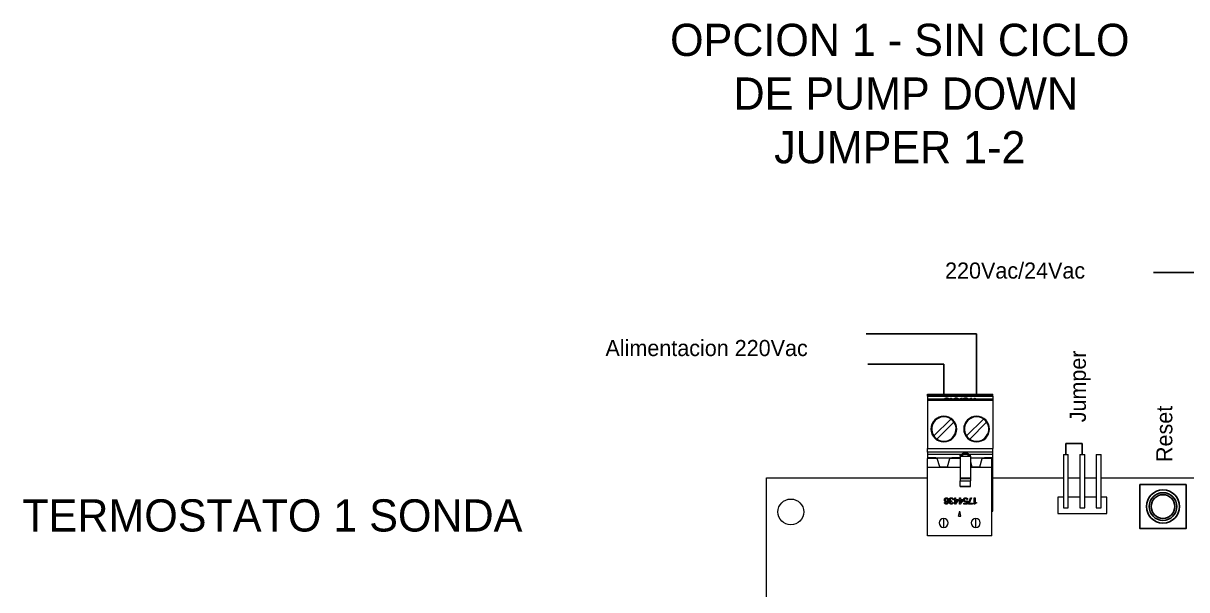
# Model space of a CAD drawing. Header units: millimetres. Extents: x 145 to 1488, y 403 to 626.
# Drawn here: x 793.6 to 974.2, y 536.2 to 624.1 of the extents above; entities that cross this region are included whole.
import ezdxf

# ---------------------------------------------------------------- set-up
doc = ezdxf.new("R2010")
doc.units = ezdxf.units.MM
doc.layers.add('TANGENT EDGES', color=7, linetype='Continuous', lineweight=0)
doc.layers.add('VISIBLE', color=7, linetype='Continuous', lineweight=0)

msp = doc.modelspace()

# ---------------------------------------------------------------- linework, layer by layer
for p, q in [((981.73, 585.46), (969.02, 585.46)), ((941.57, 575.94), (924.42, 575.94)), ((941.57, 566.57), (941.57, 575.94)), ((936.49, 571.2), (924.66, 571.2)), ((936.49, 566.57), (936.49, 571.2)), ((955.43, 557.17), (955.43, 558.89)), ((955.43, 558.89), (957.97, 558.89)), ((957.97, 558.89), (957.97, 557.17))]:
    msp.add_line(p, q)
msp.add_lwpolyline([(966.92, 552.52), (966.92, 545.69), (974.1, 545.69), (974.1, 552.52)], close=True)
for radius in [2.58, 2.15, 1.84]:
    msp.add_circle((970.51, 549.11), radius)
at = {"layer": 'TANGENT EDGES'}
for p, q in [((933.95, 566.37), (944.11, 566.37)), ((933.95, 565.77), (944.11, 565.77)), ((944.11, 565.57), (933.95, 565.57)), ((936.78, 565.8), (936.78, 565.79)), ((936.94, 565.94), (936.94, 565.93)), ((936.94, 565.88), (936.94, 565.87)), ((937.05, 565.8), (937.05, 565.79)), ((937.12, 565.93), (937.12, 565.9)), ((937.14, 565.87), (937.14, 565.79)), ((938.26, 565.8), (938.26, 565.79)), ((938.4, 565.94), (938.4, 565.93)), ((938.53, 565.8), (938.53, 565.79)), ((939.65, 565.93), (939.65, 565.85)), ((939.74, 565.86), (939.74, 565.83)), ((939.89, 565.94), (939.89, 565.93)), ((939.89, 565.85), (939.89, 565.83)), ((940.09, 565.93), (940.09, 565.9)), ((933.95, 558.14), (944.11, 558.14)), ((939.03, 557.14), (939.47, 557.14)), ((940.18, 557.14), (940.63, 557.14)), ((939.03, 553.11), (940.63, 553.11)), ((939.03, 552.29), (940.63, 552.29)), ((936.45, 547.27), (936.45, 545.87)), ((941.45, 545.87), (941.45, 547.27))]:
    msp.add_line(p, q, dxfattribs=at)
for centre, start, end in [((936.45, 546.57), 90, 270), ((936.45, 546.57), 270, 90), ((941.45, 546.57), 90, 270), ((941.45, 546.57), 270, 90)]:
    msp.add_arc(centre, 0.7, start, end, dxfattribs=at)
at = {"layer": 'VISIBLE'}
for p, q in [((933.95, 566.37), (933.95, 566.57)), ((933.95, 566.57), (944.11, 566.57)), ((933.95, 566.27), (933.95, 566.37)), ((933.95, 566.27), (933.95, 565.79)), ((933.95, 566.27), (944.11, 566.27)), ((944.11, 565.79), (933.95, 565.79)), ((933.95, 565.77), (933.95, 565.79)), ((933.95, 565.77), (933.95, 565.57)), ((933.95, 565.57), (933.95, 558.14)), ((936.7, 565.79), (936.69, 565.79)), ((936.72, 565.85), (936.72, 565.79)), ((936.73, 565.86), (936.73, 565.85)), ((937.21, 565.9), (937.08, 565.9)), ((937.1, 565.83), (937.1, 565.79)), ((937.52, 565.79), (937.52, 565.94)), ((937.52, 565.94), (937.65, 565.94)), ((937.65, 565.84), (937.52, 565.84)), ((937.65, 565.94), (937.65, 565.81)), ((937.65, 565.81), (937.65, 565.79)), ((937.88, 565.82), (937.88, 565.8)), ((938.21, 565.86), (938.21, 565.79)), ((938.58, 565.86), (938.58, 565.79)), ((938.83, 565.79), (939.17, 565.94)), ((938.83, 565.79), (938.83, 565.79)), ((939.31, 565.94), (938.95, 565.79)), ((938.95, 565.79), (938.95, 565.79)), ((938.95, 565.79), (939.44, 565.79)), ((939.17, 565.94), (939.17, 565.88)), ((939.17, 565.94), (939.31, 565.94)), ((939.44, 565.79), (939.44, 565.79)), ((939.61, 565.79), (939.61, 565.79)), ((939.61, 565.79), (940.01, 565.79)), ((939.69, 565.89), (939.69, 565.84)), ((940.01, 565.79), (940.03, 565.84)), ((940.01, 565.79), (940.01, 565.79)), ((940.03, 565.84), (940.03, 565.79)), ((940.06, 565.86), (940.06, 565.79)), ((940.06, 565.86), (940.16, 565.86)), ((940.19, 565.9), (940.07, 565.9)), ((940.16, 565.86), (940.13, 565.79)), ((940.31, 565.79), (940.66, 565.94)), ((940.31, 565.79), (940.31, 565.79)), ((940.79, 565.94), (940.44, 565.79)), ((940.44, 565.79), (940.93, 565.79)), ((940.44, 565.79), (940.44, 565.79)), ((940.66, 565.94), (940.66, 565.88)), ((940.66, 565.94), (940.79, 565.94)), ((940.93, 565.79), (940.93, 565.79)), ((941.23, 565.94), (941.36, 565.94)), ((941.23, 565.79), (941.23, 565.94)), ((941.36, 565.84), (941.23, 565.84)), ((941.36, 565.94), (941.36, 565.81)), ((941.36, 565.81), (941.36, 565.79)), ((941.58, 565.82), (941.58, 565.8)), ((944.11, 566.37), (944.11, 566.57)), ((944.11, 566.27), (944.11, 566.37)), ((944.11, 566.27), (944.11, 565.79)), ((944.11, 565.77), (944.11, 565.79)), ((944.11, 565.77), (944.11, 565.57)), ((944.11, 565.57), (944.11, 558.14)), ((937.55, 562.7), (934.92, 560.07)), ((935.42, 559.58), (938.05, 562.21)), ((940, 560.07), (942.63, 562.7)), ((943.13, 562.21), (940.5, 559.58)), ((933.95, 557.54), (933.95, 558.14)), ((933.95, 557.54), (933.95, 557.17)), ((944.11, 557.54), (933.95, 557.54)), ((939.44, 557.17), (933.95, 557.17)), ((933.95, 557.17), (933.95, 556.67)), ((933.95, 556.67), (933.95, 556.57)), ((935.23, 556.67), (933.95, 556.67)), ((935.47, 556.57), (933.95, 556.57)), ((933.95, 555.2), (933.95, 556.57)), ((935.23, 556.67), (937.74, 556.67)), ((935.23, 556.67), (935.23, 556.57)), ((935.84, 555.27), (935.47, 556.57)), ((937.05, 555.27), (937.42, 556.57)), ((939.03, 556.57), (937.42, 556.57)), ((939.03, 556.67), (937.74, 556.67)), ((937.74, 556.67), (937.74, 556.57)), ((939.03, 557.17), (939.03, 557.14)), ((939.03, 556.91), (939.03, 557.14)), ((939.03, 556.91), (939.03, 553.48)), ((939.03, 556.91), (940.63, 556.91)), ((944.11, 557.17), (940.21, 557.17)), ((940.63, 557.17), (940.63, 557.14)), ((940.63, 556.91), (940.63, 557.14)), ((940.63, 556.91), (940.63, 553.48)), ((940.63, 556.67), (942.82, 556.67)), ((942.05, 555.27), (942.42, 556.57)), ((943.95, 556.57), (942.42, 556.57)), ((942.82, 556.57), (942.82, 556.67)), ((944.11, 556.67), (942.82, 556.67)), ((943.95, 555.2), (943.95, 556.57)), ((944.11, 557.54), (944.11, 558.14)), ((944.11, 557.17), (944.11, 557.54)), ((944.11, 556.67), (944.11, 557.17)), ((944.11, 548.37), (944.11, 556.67)), ((955.05, 557.17), (955.81, 557.17)), ((955.05, 557.17), (955.05, 548.92)), ((955.81, 548.92), (955.81, 557.17)), ((957.59, 557.17), (958.35, 557.17)), ((957.59, 557.17), (957.59, 548.92)), ((958.35, 548.92), (958.35, 557.17)), ((960.13, 557.17), (960.13, 548.92)), ((960.13, 557.17), (960.89, 557.17)), ((960.89, 548.92), (960.89, 557.17)), ((933.95, 555.2), (939.03, 555.2)), ((933.95, 553.57), (933.95, 555.2)), ((935.84, 555.27), (937.05, 555.27)), ((940.63, 556.03), (940.84, 555.27)), ((940.63, 555.2), (943.95, 555.2)), ((940.84, 555.27), (942.05, 555.27)), ((943.95, 553.57), (943.95, 555.2)), ((908.93, 466.97), (908.93, 553.57)), ((908.93, 553.57), (933.95, 553.57)), ((908.93, 553.57), (933.95, 553.57)), ((933.95, 544.57), (933.95, 553.57)), ((939.03, 553.57), (940.63, 553.57)), ((939.03, 553.57), (940.63, 553.57)), ((939.03, 553.48), (939.03, 553.11)), ((939.03, 553.48), (940.63, 553.48)), ((939.03, 552.29), (939.03, 553.11)), ((940.63, 553.48), (940.63, 553.11)), ((940.63, 552.29), (940.63, 553.11)), ((943.95, 544.57), (943.95, 553.57)), ((943.95, 553.57), (955.05, 553.57)), ((955.81, 553.57), (957.59, 553.57)), ((955.81, 553.57), (957.59, 553.57)), ((958.35, 553.57), (960.13, 553.57)), ((958.35, 553.57), (960.13, 553.57)), ((960.89, 553.57), (979.19, 553.57)), ((939.03, 552.23), (939.03, 552.29)), ((939.03, 552.23), (940.63, 552.23)), ((940.63, 552.23), (940.63, 552.29)), ((936.6, 549.72), (936.73, 549.72)), ((937.66, 549.99), (937.71, 549.99)), ((937.71, 549.89), (937.68, 549.89)), ((937.71, 549.99), (937.71, 549.89)), ((937.81, 549.73), (937.94, 549.73)), ((937.95, 550.2), (937.82, 550.2)), ((938.07, 550.22), (938.2, 550.22)), ((938.07, 550.11), (938.07, 550.22)), ((938.2, 550.11), (938.07, 550.11)), ((938.2, 550.45), (938.32, 550.45)), ((938.2, 550.22), (938.2, 550.45)), ((938.2, 549.48), (938.2, 550.11)), ((938.3, 549.48), (938.2, 549.48)), ((938.73, 550.11), (938.3, 549.48)), ((938.32, 550.45), (938.32, 550.22)), ((938.32, 550.22), (938.73, 550.22)), ((938.32, 549.68), (938.62, 550.11)), ((938.32, 550.11), (938.32, 549.68)), ((938.62, 550.11), (938.32, 550.11)), ((938.73, 550.22), (938.73, 550.11)), ((938.81, 550.22), (938.94, 550.22)), ((938.81, 550.11), (938.81, 550.22)), ((938.94, 550.11), (938.81, 550.11)), ((938.94, 550.22), (938.94, 550.45)), ((938.94, 550.45), (939.07, 550.45)), ((938.94, 549.48), (938.94, 550.11)), ((939.04, 549.48), (938.94, 549.48)), ((939.47, 550.11), (939.04, 549.48)), ((939.07, 550.45), (939.07, 550.22)), ((939.07, 550.22), (939.47, 550.22)), ((939.07, 550.11), (939.07, 549.68)), ((939.07, 549.68), (939.36, 550.11)), ((939.36, 550.11), (939.07, 550.11)), ((939.47, 550.22), (939.47, 550.11)), ((939.59, 549.5), (939.59, 549.61)), ((939.59, 549.61), (940, 549.61)), ((940.1, 549.5), (939.59, 549.5)), ((940, 549.61), (940.02, 549.87)), ((940.18, 550.2), (940.05, 550.2)), ((940.05, 550), (940.14, 550)), ((940.14, 550), (940.1, 549.5)), ((940.3, 549.58), (940.64, 550.45)), ((940.3, 549.5), (940.3, 549.58)), ((940.91, 549.5), (940.3, 549.5)), ((940.78, 550.45), (940.42, 549.61)), ((940.42, 549.61), (940.91, 549.61)), ((940.64, 550.45), (940.78, 550.45)), ((940.91, 549.61), (940.91, 549.5)), ((941.22, 549.48), (941.22, 550.45)), ((941.22, 550.45), (941.34, 550.45)), ((941.31, 549.48), (941.22, 549.48)), ((941.34, 550.45), (941.34, 549.7)), ((941.57, 549.75), (941.57, 549.65)), ((954.16, 550.57), (954.16, 548.03)), ((955.05, 550.57), (954.16, 550.57)), ((957.59, 550.57), (955.81, 550.57)), ((960.13, 550.57), (958.35, 550.57)), ((961.78, 550.57), (960.89, 550.57)), ((961.78, 548.03), (961.78, 550.57)), ((938.75, 547.62), (938.95, 548.37)), ((938.75, 547.62), (939.15, 547.62)), ((939.15, 547.62), (938.95, 548.37)), ((943.95, 548.37), (944.11, 548.37)), ((954.16, 548.03), (961.78, 548.03)), ((955.05, 548.92), (955.81, 548.92)), ((957.59, 548.92), (958.35, 548.92)), ((960.13, 548.92), (960.89, 548.92)), ((943.95, 544.57), (933.95, 544.57))]:
    msp.add_line(p, q, dxfattribs=at)
msp.add_circle((912.73, 548.27), 2, dxfattribs=at)
for centre, radius, start, end in [((936.49, 561.14), 2, 90, 270), ((936.49, 561.14), 1.89, 135, 214.3365), ((936.49, 561.14), 1.89, 55.6635, 135), ((936.49, 561.14), 2, 270, 90), ((936.49, 561.14), 1.89, 34.3365, 55.6635), ((936.49, 561.14), 1.89, 315, 34.3365), ((941.57, 561.14), 2, 90, 270), ((941.57, 561.14), 1.89, 135, 214.3365), ((941.57, 561.14), 1.89, 55.6635, 135), ((941.57, 561.14), 2, 270, 90), ((941.57, 561.14), 1.89, 34.3365, 55.6635), ((941.57, 561.14), 1.89, 315, 34.3365), ((936.49, 561.14), 1.89, 214.3365, 235.6635), ((941.57, 561.14), 1.89, 214.3365, 235.6635), ((936.49, 561.14), 1.89, 235.6635, 315), ((941.57, 561.14), 1.89, 235.6635, 315)]:
    msp.add_arc(centre, radius, start, end, dxfattribs=at)
for points in [[(936.6, 565.85), (936.6, 565.94), (936.94, 565.94)], [(936.69, 565.79), (936.6, 565.81), (936.6, 565.85)], [(936.64, 565.81), (936.67, 565.82), (936.72, 565.83)], [(936.92, 565.87), (936.82, 565.87), (936.72, 565.85)], [(936.72, 565.85), (936.73, 565.82), (936.78, 565.8)], [(936.79, 565.91), (936.74, 565.89), (936.73, 565.86)], [(936.73, 565.86), (936.82, 565.88), (936.94, 565.88)], [(936.78, 565.8), (936.82, 565.79), (936.88, 565.79)], [(936.93, 565.93), (936.84, 565.93), (936.79, 565.91)], [(937.05, 565.86), (937, 565.87), (936.92, 565.87)], [(937.08, 565.9), (937.07, 565.93), (936.93, 565.93)], [(936.94, 565.94), (937.05, 565.94), (937.12, 565.93)], [(936.94, 565.88), (937.06, 565.88), (937.14, 565.87)], [(936.97, 565.79), (937.02, 565.79), (937.05, 565.8)], [(937.1, 565.83), (937.1, 565.84), (937.05, 565.86)], [(937.05, 565.8), (937.1, 565.81), (937.1, 565.83)], [(937.12, 565.93), (937.19, 565.92), (937.21, 565.9)], [(937.14, 565.87), (937.23, 565.85), (937.23, 565.83)], [(937.23, 565.83), (937.23, 565.81), (937.15, 565.79)], [(937.65, 565.81), (937.72, 565.82), (937.88, 565.82)], [(937.88, 565.8), (937.73, 565.8), (937.67, 565.79)], [(938.08, 565.86), (938.08, 565.94), (938.4, 565.94)], [(938.18, 565.79), (938.08, 565.81), (938.08, 565.86)], [(938.12, 565.81), (938.15, 565.83), (938.21, 565.83)], [(938.26, 565.91), (938.21, 565.9), (938.21, 565.86)], [(938.21, 565.86), (938.21, 565.82), (938.26, 565.8)], [(938.4, 565.93), (938.31, 565.93), (938.26, 565.91)], [(938.26, 565.8), (938.29, 565.79), (938.36, 565.79)], [(938.4, 565.94), (938.71, 565.94), (938.71, 565.86)], [(938.53, 565.91), (938.49, 565.93), (938.4, 565.93)], [(938.44, 565.79), (938.5, 565.79), (938.53, 565.8)], [(938.58, 565.86), (938.58, 565.9), (938.53, 565.91)], [(938.53, 565.8), (938.58, 565.82), (938.58, 565.86)], [(938.58, 565.83), (938.64, 565.83), (938.67, 565.81)], [(938.71, 565.86), (938.71, 565.81), (938.61, 565.79)], [(939.56, 565.88), (939.56, 565.91), (939.65, 565.93)], [(939.65, 565.85), (939.56, 565.86), (939.56, 565.88)], [(939.65, 565.93), (939.74, 565.94), (939.89, 565.94)], [(939.86, 565.83), (939.74, 565.83), (939.65, 565.85)], [(939.74, 565.92), (939.69, 565.9), (939.69, 565.89)], [(939.69, 565.89), (939.69, 565.87), (939.74, 565.86)], [(939.89, 565.93), (939.8, 565.93), (939.74, 565.92)], [(939.74, 565.86), (939.8, 565.85), (939.89, 565.85)], [(940.03, 565.84), (939.96, 565.83), (939.86, 565.83)], [(939.89, 565.94), (940.01, 565.94), (940.09, 565.93)], [(940.01, 565.92), (939.96, 565.93), (939.89, 565.93)], [(939.89, 565.85), (939.99, 565.85), (940.06, 565.86)], [(940.07, 565.9), (940.06, 565.91), (940.01, 565.92)], [(940.09, 565.93), (940.18, 565.92), (940.19, 565.9)], [(941.36, 565.81), (941.43, 565.82), (941.58, 565.82)], [(941.58, 565.8), (941.44, 565.8), (941.38, 565.79)], [(936.58, 550.14), (936.58, 550.28), (936.66, 550.37)], [(936.66, 549.92), (936.58, 550.01), (936.58, 550.14)], [(936.69, 549.54), (936.61, 549.6), (936.6, 549.72)], [(936.66, 550.37), (936.75, 550.47), (936.88, 550.47)], [(936.87, 549.83), (936.75, 549.83), (936.66, 549.92)], [(936.87, 549.48), (936.76, 549.48), (936.69, 549.54)], [(936.76, 550.31), (936.71, 550.24), (936.71, 550.15)], [(936.71, 550.15), (936.71, 550.05), (936.76, 549.99)], [(936.73, 549.72), (936.74, 549.58), (936.88, 549.58)], [(936.88, 550.37), (936.8, 550.37), (936.76, 550.31)], [(936.76, 549.99), (936.81, 549.93), (936.89, 549.93)], [(937.21, 550), (937.21, 549.48), (936.87, 549.48)], [(937.08, 549.94), (936.99, 549.83), (936.87, 549.83)], [(936.88, 550.47), (937.04, 550.47), (937.12, 550.35)], [(937.03, 550.28), (936.97, 550.37), (936.88, 550.37)], [(936.88, 549.58), (936.97, 549.58), (937.02, 549.67)], [(936.89, 549.93), (936.99, 549.93), (937.09, 550.03)], [(937.02, 549.67), (937.07, 549.76), (937.08, 549.94)], [(937.09, 550.03), (937.08, 550.19), (937.03, 550.28)], [(937.12, 550.35), (937.21, 550.23), (937.21, 550)], [(937.33, 550.17), (937.33, 550.3), (937.42, 550.38)], [(937.37, 550.02), (937.33, 550.08), (937.33, 550.17)], [(937.51, 549.93), (937.42, 549.95), (937.37, 550.02)], [(937.37, 549.73), (937.37, 549.79), (937.41, 549.84)], [(937.45, 549.55), (937.37, 549.62), (937.37, 549.73)], [(937.41, 549.84), (937.44, 549.9), (937.51, 549.93)], [(937.42, 550.38), (937.51, 550.47), (937.64, 550.47)], [(937.5, 550.32), (937.45, 550.26), (937.45, 550.17)], [(937.45, 550.17), (937.45, 550.08), (937.51, 550.03)], [(937.65, 549.48), (937.53, 549.48), (937.45, 549.55)], [(937.64, 550.37), (937.55, 550.37), (937.5, 550.32)], [(937.68, 549.89), (937.5, 549.89), (937.5, 549.73)], [(937.5, 549.73), (937.5, 549.65), (937.54, 549.61)], [(937.51, 550.03), (937.56, 549.99), (937.66, 549.99)], [(937.54, 549.61), (937.58, 549.58), (937.65, 549.58)], [(937.64, 550.47), (937.78, 550.47), (937.86, 550.39)], [(937.78, 550.32), (937.73, 550.37), (937.64, 550.37)], [(937.65, 549.58), (937.8, 549.58), (937.81, 549.73)], [(937.85, 549.54), (937.77, 549.48), (937.65, 549.48)], [(937.82, 550.2), (937.82, 550.27), (937.78, 550.32)], [(937.94, 549.73), (937.93, 549.61), (937.85, 549.54)], [(937.86, 550.39), (937.94, 550.32), (937.95, 550.2)], [(939.55, 550.13), (939.55, 550.27), (939.64, 550.37)], [(939.64, 549.9), (939.55, 549.99), (939.55, 550.13)], [(939.64, 550.37), (939.72, 550.47), (939.87, 550.47)], [(939.84, 549.82), (939.72, 549.82), (939.64, 549.9)], [(939.73, 550.3), (939.67, 550.24), (939.67, 550.14)], [(939.67, 550.14), (939.67, 550.04), (939.73, 549.98)], [(939.87, 550.37), (939.78, 550.37), (939.73, 550.3)], [(939.73, 549.98), (939.79, 549.92), (939.88, 549.92)], [(940.02, 549.87), (939.95, 549.82), (939.84, 549.82)], [(939.87, 550.47), (939.99, 550.47), (940.08, 550.4)], [(939.99, 550.33), (939.94, 550.37), (939.87, 550.37)], [(939.88, 549.92), (939.98, 549.92), (940.05, 550)], [(940.05, 550.2), (940.04, 550.29), (939.99, 550.33)], [(940.08, 550.4), (940.17, 550.33), (940.18, 550.2)], [(941.57, 549.65), (941.35, 549.65), (941.31, 549.48)], [(941.34, 549.7), (941.42, 549.75), (941.57, 549.75)]]:
    msp.add_open_spline(points, degree=2, dxfattribs=at)
for points, knots in [([(939.37, 557.28), (939.37, 557.29), (939.37, 557.29), (939.37, 557.3), (939.37, 557.3), (939.37, 557.31), (939.37, 557.31), (939.37, 557.32), (939.37, 557.32), (939.38, 557.33), (939.38, 557.33), (939.39, 557.34), (939.39, 557.34)], [0.6597773, 0.6597773, 0.6597773, 0.6597773, 0.7028642, 0.7028642, 0.7028642, 0.7568669, 0.7568669, 0.7568669, 0.8111794, 0.8111794, 0.8111794, 0.8654371, 0.8654371, 0.8654371, 0.8654371]), ([(939.83, 557.17), (939.81, 557.17), (939.79, 557.17), (939.77, 557.17), (939.75, 557.17), (939.74, 557.17), (939.72, 557.17), (939.68, 557.18), (939.65, 557.18), (939.62, 557.18), (939.59, 557.19), (939.56, 557.2), (939.53, 557.2), (939.51, 557.21), (939.5, 557.21), (939.49, 557.21), (939.48, 557.22), (939.47, 557.22), (939.46, 557.22), (939.44, 557.23), (939.44, 557.23), (939.43, 557.24), (939.42, 557.24), (939.41, 557.25), (939.4, 557.25), (939.4, 557.26), (939.39, 557.26), (939.39, 557.27), (939.38, 557.27), (939.38, 557.28), (939.37, 557.28), (939.37, 557.28), (939.37, 557.28), (939.37, 557.28)], [0, 0, 0, 0, 0.054, 0.054, 0.054, 0.1081119, 0.1081119, 0.1081119, 0.2160335, 0.2160335, 0.2160335, 0.3239429, 0.3239429, 0.3239429, 0.3778641, 0.3778641, 0.3778641, 0.4319972, 0.4319972, 0.4319972, 0.4862463, 0.4862463, 0.4862463, 0.5402406, 0.5402406, 0.5402406, 0.5943776, 0.5943776, 0.5943776, 0.6487161, 0.6487161, 0.6487161, 0.6597773, 0.6597773, 0.6597773, 0.6597773]), ([(939.39, 557.34), (939.39, 557.35), (939.4, 557.35), (939.4, 557.35), (939.41, 557.35), (939.41, 557.36), (939.42, 557.36), (939.42, 557.36), (939.43, 557.37), (939.43, 557.37), (939.44, 557.37), (939.44, 557.37), (939.45, 557.38), (939.46, 557.38), (939.46, 557.38), (939.47, 557.38), (939.48, 557.39), (939.48, 557.39), (939.49, 557.39), (939.51, 557.4), (939.52, 557.4), (939.54, 557.4)], [0.8611269, 0.8611269, 0.8611269, 0.8611269, 0.8938324, 0.8938324, 0.8938324, 0.9265792, 0.9265792, 0.9265792, 0.959467, 0.959467, 0.959467, 0.9924119, 0.9924119, 0.9924119, 1.0253249, 1.0253249, 1.0253249, 1.0581198, 1.0581198, 1.0581198, 1.1235306, 1.1235306, 1.1235306, 1.1235306]), ([(939.54, 557.4), (939.55, 557.41), (939.56, 557.41), (939.57, 557.41), (939.58, 557.41), (939.59, 557.41), (939.6, 557.42), (939.61, 557.42), (939.63, 557.42), (939.64, 557.42), (939.65, 557.42), (939.66, 557.42), (939.67, 557.43), (939.69, 557.43), (939.7, 557.43), (939.71, 557.43), (939.72, 557.43), (939.74, 557.43), (939.75, 557.43), (939.76, 557.43), (939.77, 557.43), (939.79, 557.43), (939.8, 557.43), (939.81, 557.43), (939.83, 557.43)], [1.1221288, 1.1221288, 1.1221288, 1.1221288, 1.1611473, 1.1611473, 1.1611473, 1.2000646, 1.2000646, 1.2000646, 1.2390162, 1.2390162, 1.2390162, 1.2780027, 1.2780027, 1.2780027, 1.316905, 1.316905, 1.316905, 1.3558904, 1.3558904, 1.3558904, 1.394915, 1.394915, 1.394915, 1.4338398, 1.4338398, 1.4338398, 1.4338398]), ([(939.83, 557.43), (939.84, 557.43), (939.85, 557.43), (939.86, 557.43), (939.87, 557.43), (939.89, 557.43), (939.9, 557.43), (939.91, 557.43), (939.92, 557.43), (939.93, 557.43), (939.94, 557.43), (939.96, 557.43), (939.97, 557.43), (939.98, 557.43), (939.99, 557.42), (940, 557.42), (940.01, 557.42), (940.02, 557.42), (940.03, 557.42), (940.04, 557.42), (940.05, 557.42), (940.06, 557.41), (940.08, 557.41), (940.09, 557.41), (940.09, 557.41), (940.1, 557.41), (940.11, 557.4), (940.12, 557.4), (940.13, 557.4), (940.14, 557.4), (940.15, 557.39), (940.16, 557.39), (940.17, 557.39), (940.17, 557.39), (940.18, 557.38), (940.19, 557.38), (940.2, 557.38), (940.2, 557.38), (940.21, 557.37), (940.22, 557.37), (940.22, 557.37), (940.23, 557.36), (940.23, 557.36), (940.24, 557.36), (940.24, 557.36), (940.25, 557.35), (940.25, 557.35), (940.26, 557.35), (940.26, 557.34)], [1.4329539, 1.4329539, 1.4329539, 1.4329539, 1.4688088, 1.4688088, 1.4688088, 1.5047575, 1.5047575, 1.5047575, 1.5406875, 1.5406875, 1.5406875, 1.5764951, 1.5764951, 1.5764951, 1.6123262, 1.6123262, 1.6123262, 1.6481983, 1.6481983, 1.6481983, 1.6840015, 1.6840015, 1.6840015, 1.7198212, 1.7198212, 1.7198212, 1.7556962, 1.7556962, 1.7556962, 1.7915158, 1.7915158, 1.7915158, 1.827353, 1.827353, 1.827353, 1.8633412, 1.8633412, 1.8633412, 1.899371, 1.899371, 1.899371, 1.9353274, 1.9353274, 1.9353274, 1.9711343, 1.9711343, 1.9711343, 2.0070686, 2.0070686, 2.0070686, 2.0070686]), ([(940.28, 557.28), (940.28, 557.28), (940.28, 557.28), (940.28, 557.28), (940.28, 557.28), (940.27, 557.27), (940.27, 557.27), (940.26, 557.26), (940.26, 557.26), (940.25, 557.25), (940.24, 557.25), (940.24, 557.24), (940.23, 557.24), (940.22, 557.23), (940.21, 557.23), (940.2, 557.22), (940.19, 557.22), (940.17, 557.22), (940.16, 557.21), (940.15, 557.21), (940.14, 557.21), (940.12, 557.2), (940.11, 557.2), (940.1, 557.2), (940.08, 557.19), (940.07, 557.19), (940.07, 557.19), (940.06, 557.19), (940.05, 557.19), (940.04, 557.19), (940.03, 557.18), (940.02, 557.18), (940, 557.18), (939.98, 557.18), (939.98, 557.18), (939.97, 557.18), (939.96, 557.18), (939.95, 557.18), (939.94, 557.17), (939.93, 557.17), (939.92, 557.17), (939.9, 557.17), (939.88, 557.17), (939.86, 557.17), (939.84, 557.17), (939.83, 557.17)], [2.2105486, 2.2105486, 2.2105486, 2.2105486, 2.2216247, 2.2216247, 2.2216247, 2.2759317, 2.2759317, 2.2759317, 2.3299268, 2.3299268, 2.3299268, 2.3840773, 2.3840773, 2.3840773, 2.4384124, 2.4384124, 2.4384124, 2.4925399, 2.4925399, 2.4925399, 2.5464815, 2.5464815, 2.5464815, 2.6005234, 2.6005234, 2.6005234, 2.6274693, 2.6274693, 2.6274693, 2.6544262, 2.6544262, 2.6544262, 2.70843, 2.70843, 2.70843, 2.7353823, 2.7353823, 2.7353823, 2.7623324, 2.7623324, 2.7623324, 2.816373, 2.816373, 2.816373, 2.8702953, 2.8702953, 2.8702953, 2.8702953]), ([(940.26, 557.34), (940.27, 557.34), (940.27, 557.33), (940.28, 557.33), (940.28, 557.32), (940.28, 557.32), (940.28, 557.31), (940.29, 557.3), (940.28, 557.29), (940.28, 557.28)], [2.0048581, 2.0048581, 2.0048581, 2.0048581, 2.0591781, 2.0591781, 2.0591781, 2.1134097, 2.1134097, 2.1134097, 2.2105486, 2.2105486, 2.2105486, 2.2105486])]:
    msp.add_open_spline(points, degree=3, knots=knots, dxfattribs=at)

# ---------------------------------------------------------------- texts
for s, insert, char_height, width, attachment_point in [('OPCION 1 - SIN CICLO\\P DE PUMP DOWN\\PJUMPER 1-2', (929.65, 613.2), 5, 125.144, 5), ('220Vac/24Vac', (936.68, 587), 2.5, 26.8139, 1), ('Alimentacion 220Vac', (883.95, 574.97), 2.5, 58.2141, 1), ('TERMOSTATO 1 SONDA', (793.41, 550.23), 5, 87.5863, 1)]:
    msp.add_mtext(s, dxfattribs=dict(insert=insert, char_height=char_height, width=width, attachment_point=attachment_point))
at = {"char_height": 2.5, "width": 26.8139, "attachment_point": 1, "rotation": 90}
for s, insert in [('Jumper', (956.04, 562.19)), ('Reset', (969.46, 556.02))]:
    msp.add_mtext(s, dxfattribs=dict(at, insert=insert))

doc.saveas('drawing.dxf')
